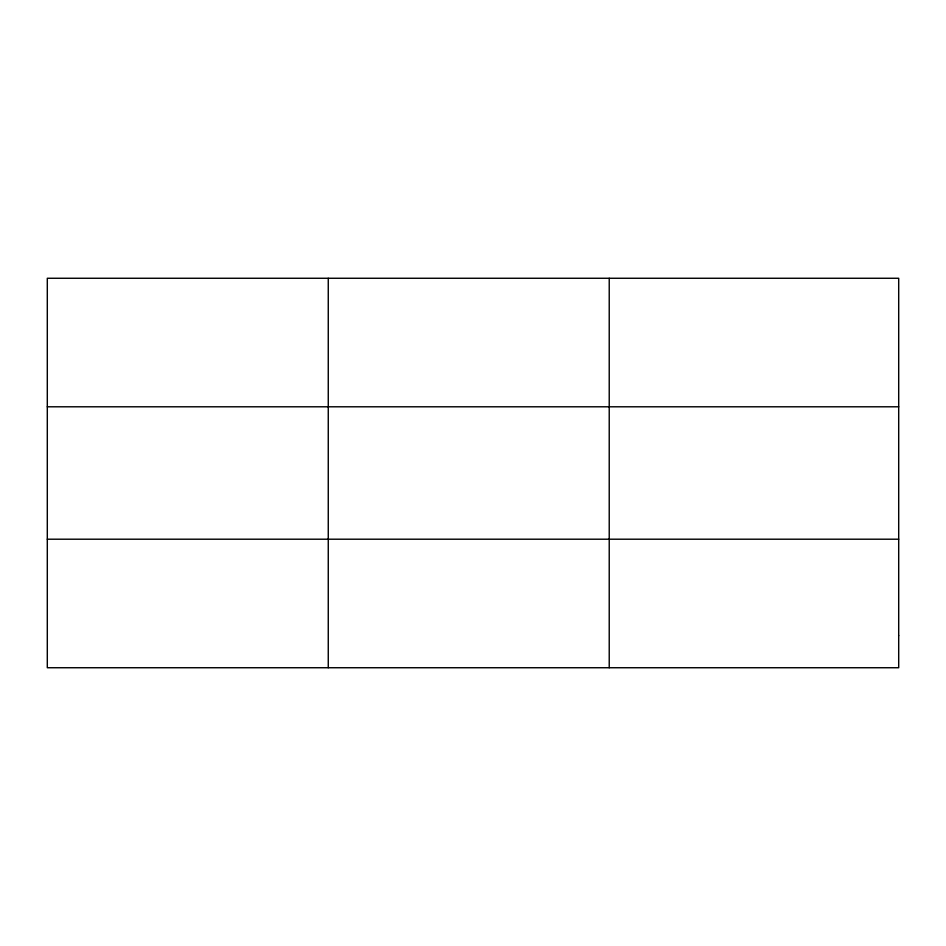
<?xml version="1.0" encoding="UTF-8"?>
<svg xmlns="http://www.w3.org/2000/svg" width="946" height="946" viewBox="0 0 946 946"><rect width="100%" height="100%" fill="white"/><g stroke="black" fill="none" stroke-linecap="round" stroke-linejoin="round"><path stroke-width="1.42" d="M328.262 278.266L328.262 667.734M609.224 278.266L609.224 667.734M47.3 406.792L898.7 406.792M47.3 539.208L898.7 539.208M898.7 635.606L898.7 667.734L47.3 667.734L47.3 278.266L898.7 278.266L898.7 635.606"/></g></svg>
